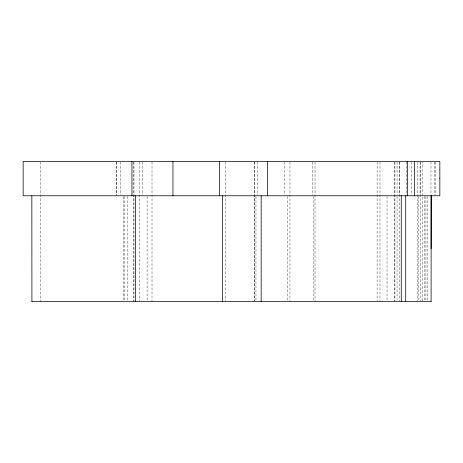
<?xml version="1.0" encoding="UTF-8"?>
<svg xmlns="http://www.w3.org/2000/svg" width="463" height="463" viewBox="0 0 463 463"><rect width="100%" height="100%" fill="white"/><g stroke="black" fill="none" stroke-linecap="round" stroke-linejoin="round"><path stroke-width="0.35" stroke-dasharray="2.31 1.74" d="M377.125 162.143L377.125 300.857M397.046 162.125L397.046 195.062M422.459 300.863L422.459 162.137M435.695 162.137L435.695 195.05M434.225 162.137L434.225 195.05M430.984 162.137L430.984 195.05M427.766 196.486L427.766 300.857M425.919 196.486L425.919 300.857M424.299 196.486L424.299 300.857M420.717 162.143L420.717 300.857M420.074 162.137L420.074 195.05M418.847 196.486L418.847 300.857M417.62 162.143L417.62 300.857M411.729 162.137L411.729 195.05M406.473 162.137L406.473 195.05M399.309 162.143L399.309 300.857M399.158 162.137L399.158 195.05M397.046 196.462L397.046 300.875M394.933 162.143L394.933 300.857M394.696 162.143L394.696 300.857M387.039 196.486L387.039 300.857M379.978 162.143L379.978 300.857M315.025 162.143L315.025 300.857M313.85 196.486L313.85 300.857M312.675 162.137L312.675 195.05M289.948 162.143L289.948 300.857M287.199 196.486L287.199 300.857M284.45 162.137L284.45 195.05M257.688 162.137L257.688 195.05M255.964 196.486L255.964 300.857M254.783 162.143L254.783 300.857M254.239 162.143L254.239 300.857M225.481 162.143L225.481 300.857M152.009 162.143L152.009 300.857M147.118 196.486L147.118 300.857M142.228 162.137L142.228 195.05M139.236 162.143L139.236 300.857M133.992 162.143L133.992 300.857M133.275 162.143L133.275 300.857M127.284 196.486L127.284 300.857M124.848 196.486L124.848 300.857M123.557 196.486L123.557 300.857M120.583 162.137L120.583 195.05M116.271 162.137L116.271 195.768M116.167 162.137L116.167 195.05M40.553 162.143L40.553 301.575"/><path stroke-width="0.69" d="M405.727 195.768L405.727 301.575M414.402 195.768L414.402 161.425M431.088 301.575L431.163 195.768L431.088 248.672M31.843 301.575L431.134 301.575M31.843 195.768L31.912 301.575M407.59 161.425L407.59 195.768M401.259 195.768L401.259 301.575M267.533 161.425L267.533 195.768M261.155 195.768L261.155 301.575M222.553 195.768L222.553 301.575M219.624 161.425L219.624 195.768M172.954 161.425L172.954 195.768M135.595 195.768L135.595 301.575M131.949 161.425L131.949 195.768M439.844 178.596L439.844 195.768L23.15 195.768L23.15 161.425L439.844 161.425L439.844 178.596"/></g></svg>
